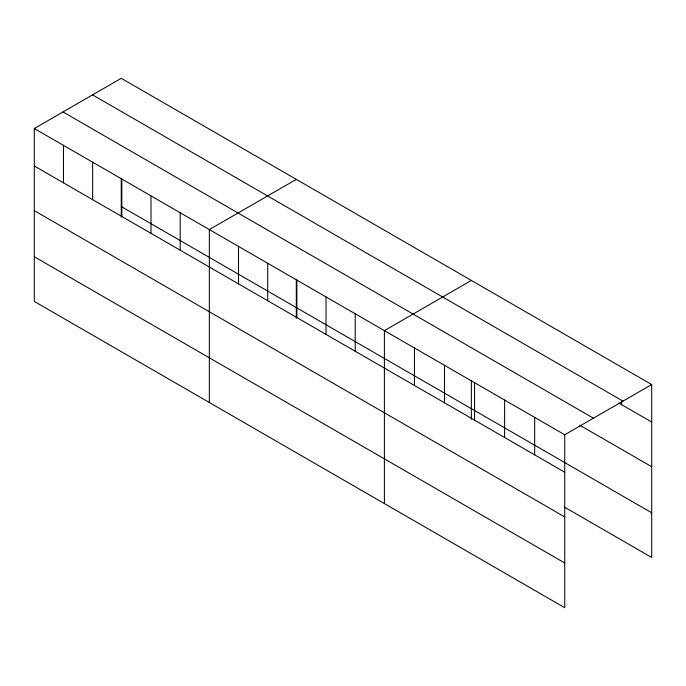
<?xml version="1.0" encoding="UTF-8"?>
<svg xmlns="http://www.w3.org/2000/svg" width="686" height="686" viewBox="0 0 686 686"><rect width="100%" height="100%" fill="white"/><g stroke="black" fill="none" stroke-linecap="round" stroke-linejoin="round"><path stroke-width="1.03" d="M34.3 128.514L564.741 434.761L564.741 607.693L34.3 301.446L34.3 128.514L121.259 78.307L651.7 384.554L651.7 557.486L564.261 506.997M296.309 179.372L209.341 229.578L209.341 402.502M471.351 280.437L384.392 330.643L384.392 503.567M564.741 434.761L651.7 384.554M92.567 94.882L622.999 401.121M618.909 403.094L651.7 422.019M63.001 111.947L593.433 418.194M579.739 425.183L651.7 466.72M121.259 206.537L651.7 512.776M34.3 165.978L564.741 472.225M34.3 210.688L564.741 516.927M34.3 256.744L564.741 562.983M621.645 401.456L621.645 404.671M534.677 417.405L534.677 454.878M504.622 400.058L504.622 437.522M474.566 382.702L474.566 420.166M471.351 380.396L471.351 419.3M444.502 365.346L444.502 402.811M414.447 347.991L414.447 385.455M355.219 313.794L355.219 351.258M326.039 296.952L326.039 334.416M296.867 280.111L296.867 317.575M296.309 279.331L296.309 318.235M267.694 263.27L267.694 300.734M238.522 246.42L238.522 283.884M180.169 212.737L180.169 250.201M150.997 195.887L150.997 233.36M121.825 179.046L121.825 216.51M121.259 178.274L121.259 217.179M92.644 162.205L92.644 199.669M63.472 145.363L63.472 182.828"/></g></svg>
